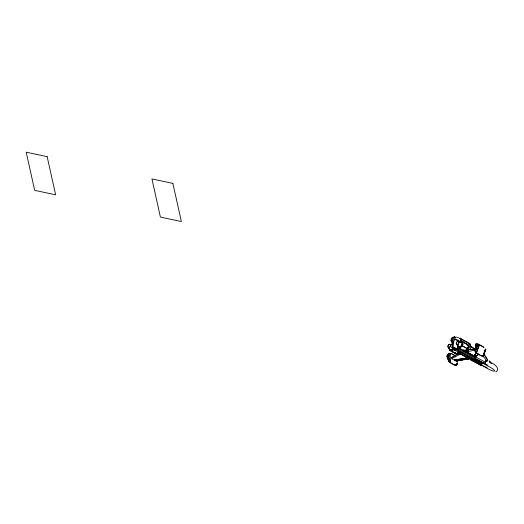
<?xml version="1.0" encoding="UTF-8"?>
<svg xmlns="http://www.w3.org/2000/svg" width="524" height="524" viewBox="0 0 524 524"><rect width="100%" height="100%" fill="white"/><g stroke="black" fill="none" stroke-linecap="round" stroke-linejoin="round"><path stroke-width="0.79" d="M448.865 353.431L446.906 356.13L448.695 361.35A1.218 0.799 -61 0 0 449.71 361.377A1.218 0.799 -61 0 0 450.417 360.073M450.214 353.667L450.404 360.139A1.113 0.727 -61 0 1 449.756 361.324A1.113 0.727 -61 0 1 448.832 361.239L447.358 356.877M458.114 346.213L458.284 346.757A1.277 0.838 -60.3 0 1 458.114 346.279L458.114 346.279A1.277 0.832 -61.6 0 0 458.14 346.462L458.179 346.371A1.867 1.212 -61.6 0 1 458.146 346.063L457.963 345.997A3.819 2.653 -27.1 0 1 457.432 345.532L457.472 345.519A3.563 2.325 -60.6 0 0 459.384 347.674L461.932 345.847L467.415 348.846A3.092 2.017 -60.6 0 1 466.36 349.999M453.273 348.991A3.393 2.214 -60.6 0 1 452.061 350.091L450.771 350.451L449.677 350.117A0.675 0.511 -53.4 0 0 449.887 350.418L454.983 353.287A0.812 0.609 -53.4 0 0 455.245 353.353L455.572 352.993L455.048 353.176L449.736 350.242A0.662 0.472 -32 0 1 449.546 349.953L449.147 348.054M449.271 348.015L449.9 350.281M490.346 362.883L489.318 361.029L491.505 363.394M490.49 362.831L489.318 361.029L490.595 362.903M460.399 341.288L460.399 341.353A3.91 2.384 70.7 0 1 461.055 341.576L461.375 341.655A1.867 1.218 -61 0 1 461.526 341.674L461.434 341.609A3.976 2.993 -70.6 0 1 462.188 341.786L462.279 341.838M462.509 342.067L462.188 341.786A3.91 2.948 -70.6 0 0 461.434 341.622L461.382 341.556A3.779 2.299 70.7 0 0 460.734 341.373L461.506 341.281A0.662 0.504 -65.3 0 1 461.926 341.294L467.022 344.15A0.793 0.603 -65.3 0 1 467.212 344.347L467.264 344.772A3.216 2.096 -60.6 0 1 467.86 345.748M449.762 350.039L454.275 352.652M447.214 356.89L447.214 356.949A0.74 0.485 -61 0 1 447.221 356.615M451.983 341.91A16.362 10.637 -18.1 0 1 451.053 340.685L451.406 338.131L453.116 337.286A16.408 9.93 70.3 0 1 453.404 337.292M478.707 363.604L479.29 363.905A4.84 2.554 -3 0 0 480.966 364.422L481.995 363.918L452.553 347.425L453.116 337.286M455.146 349.554L454.858 350.189L455.441 350.491L455.566 349.587M480.704 363.42L481.818 363.977L483.187 363.649A4.84 1.775 9.5 0 0 482.296 362.85L480.704 363.42L452.382 347.484L453.07 337.299L455.094 336.866L454.354 336.834M454.858 350.189L489.678 369.741L493.241 371.097L494.872 370.959L493.608 369.4L491.401 367.966L457.432 348.925L456.607 349.22L453.077 347.235L453.312 343.639A7.31 4.775 -60.6 0 1 453.889 341.216L454.793 339.375L454.93 337.377L454.367 336.834M458.552 347.019L458.382 349.462L459.103 348.709L458.585 346.547M458.114 346.148L458.146 346.063A1.867 1.218 -60.3 0 0 458.317 346.737L458.133 346.672A3.982 2.764 -27.1 0 1 457.576 346.187A1.277 0.904 -40.2 0 1 457.432 345.532A1.867 1.323 -40.2 0 0 457.616 346.174L457.616 346.174M452.016 344.301L452.016 344.261A1.277 0.832 -81.3 0 1 452.461 344.222A3.969 2.987 -70.6 0 0 452.317 344.196L452.31 344.261A3.91 2.941 -70.6 0 1 452.461 344.288A1.867 1.218 -81.3 0 0 452.016 344.301A3.779 2.843 -70.6 0 1 452.448 344.406M457.649 344.687L457.557 345.48A3.393 2.214 -60.6 0 0 459.417 347.523L461.834 345.761L462.279 346.089M466.353 350.766A1.913 1.244 77.2 0 1 466.052 350.294A2.338 1.526 77.2 0 0 466.923 351.414C469.15 352.6 467.821 348.67 468.292 349.724M461.14 339.107L459.718 338.347C460.956 337.03 461.461 340.928 460.609 341.471M468.738 343.39L469.262 347.058L471.155 349.665M469.288 343.259L470.231 344.091L470.906 346.587L475.307 349.135M475.785 344.026L474.803 350.857C475.916 352.77 479.29 343.705 475.897 344.098L475.065 351.06L477.39 345.44M475.353 349.914L475.569 348.401M475.884 346.128L476.1 344.615M476.015 348.001L476.218 346.547M476.237 349.325L476.919 344.654L475.746 344.183L477.416 345.591M460.609 341.432L460.924 339.224L469.543 343.816A3.236 1.212 7.3 0 1 470.231 344.373L470.382 344.805M483.79 354.368A16.211 10.552 77 0 1 485.493 356.248L487.667 360.283A2.948 0.55 -22.4 0 1 487.202 360.682L486.324 361.278A0.753 0.491 77 0 0 485.499 361.468L485.388 362.254A2.234 1.461 -60.6 0 1 484.831 363.682L474.77 358.298A1.926 1.258 -60.6 0 0 475.399 356.851L475.576 355.861M485.296 361.311A0.753 0.491 77 0 0 485.231 361.527L485.119 362.32A1.926 1.258 -60.6 0 1 484.969 362.949M464.415 350.084L464.199 351.571L463.72 350.025M478.615 354.289L475.275 356.824L465.862 351.525L465.62 350.117M465.174 350.563L466.164 350.333L465.757 350.34L465.928 351.329L475.255 356.575L477.921 354.551M475.261 350.124L467.107 351.67L466.327 351.237L466.478 350.189M472.53 349.442L475.438 349.082M478.825 353.916L475.484 356.752L473.604 355.691L476.414 353.111M485.584 349.606L485.512 349.135M459.116 347.104L459.096 347.157A3.969 2.41 70.8 0 0 459.745 347.667L459.902 347.759A1.867 1.212 -60.3 0 0 460.249 347.609A1.277 0.832 -60.3 0 1 459.902 347.759L460.092 347.523A3.982 2.424 70.8 0 1 459.43 347.039A1.277 0.648 -46.1 0 1 458.814 347.137L458.828 347.111A1.867 0.95 -46.1 0 0 459.45 347.012L459.43 347.039M460.878 341.753L460.884 341.714A1.277 0.832 -61 0 1 461.225 341.602L461.212 341.661A1.867 1.218 -61 0 0 460.878 341.753L461.487 341.622M459.594 347.72L459.6 347.687A1.867 1.231 -61.4 0 0 459.751 347.7L459.751 347.7M475.144 351.427A1.218 0.799 -61 0 0 475.726 352.279A1.218 0.799 -61 0 0 476.788 351.453L478.936 345.86A0.74 0.485 -61 0 0 478.844 345.264M451.092 350.595A3.969 2.993 -70.6 0 1 450.496 350.078L450.529 350.025A3.91 2.948 -70.6 0 0 451.112 350.536L451.269 350.621A3.223 2.103 -60.6 0 0 451.885 350.517M451.112 350.608L451.59 350.589L450.817 350.464M461.316 341.36L461.362 341.209A0.675 0.485 -87.3 0 1 461.703 341.229L467.002 344.281A0.812 0.583 -87.3 0 0 466.799 344.091M468.024 347.373L467.605 348.486M451.354 350.68L451.426 350.621A1.867 1.218 -60.3 0 0 451.59 350.589L451.465 350.661M483.344 354.859L485.217 349.515M483.423 354.872L485.362 349.547M485.309 350.366L483.645 354.931A1.127 0.74 -61 0 1 482.362 355.927A1.133 0.74 -61 0 0 483.318 355.148M461.683 341.812L461.67 341.851A1.867 1.212 -81.2 0 0 461.166 341.491L461.179 341.452A1.277 0.832 -81.2 0 1 461.683 341.812A3.779 2.849 -70.6 0 1 462.365 342.067L462.45 342.113M476.27 344.491L476.978 343.947L479.1 345.794L477.141 351.394A1.133 0.74 -61 0 1 476.689 352.135M462.148 345.873L462.594 343.358A3.406 2.227 -60.6 0 0 461.86 341.596L461.552 341.268L461.952 341.458A3.576 2.338 -60.6 0 1 462.725 343.305L462.05 345.578L467.775 348.801L468.358 346.665A3.321 2.168 -60.6 0 0 468.273 345.958M450.804 350.504A3.982 3 -70.6 0 1 450.214 349.986L450.227 349.953A1.867 1.127 -41.1 0 0 450.876 350.012A3.819 2.875 -70.6 0 0 451.426 350.543L451.446 350.549M450.856 350.045L450.876 350.012A1.277 0.773 -41.1 0 1 450.214 349.986M476.545 344.53L477.305 344.183M458.821 347.432L458.788 347.491A1.277 0.832 -60.3 0 0 459.063 347.595L459.083 347.556A1.867 1.218 -60.3 0 1 458.611 347.209L458.906 347.504A3.982 2.993 -70.6 0 1 458.317 346.986A1.867 1.133 -41 0 1 457.897 346.633L457.871 346.665A3.819 2.869 -70.6 0 0 458.441 347.157L458.611 347.209A1.867 1.218 -61.6 0 0 458.782 347.399L458.651 347.412A3.969 2.987 -70.6 0 1 458.035 346.881L458.081 346.836A3.91 2.941 -70.6 0 0 458.664 347.34L458.618 347.294M462.044 341.805L462.063 341.766A1.277 0.832 -61 0 1 462.345 341.877L462.306 341.93A1.867 1.218 -61 0 0 462.044 341.805L462.515 342.146M462.496 345.552A1.867 1.212 -60.6 0 1 462.017 346.305L461.886 346.233A3.779 0.328 25.1 0 0 461.14 345.833L461.14 345.833A1.867 0.793 -62.5 0 0 461.585 345.061A3.943 0.341 25.1 0 1 462.338 345.467L462.037 346.318A1.277 0.825 -60.6 0 0 462.515 345.571M460.314 353.739L459.568 354.414L458.9 354.008M449.481 354.768C447.85 358.639 445.524 355.803 448.924 353.569L449.114 359.837L448.688 360.505L448.282 360.257M462.161 346.135L462.319 345.978A3.445 2.253 -60.6 0 1 461.847 346.731M455.179 353.176L455.494 352.868L454.917 353.012M449.939 349.796L450.267 350.15A1.258 0.825 -60.3 0 1 450.077 349.927L449.92 349.829A3.982 2.771 -27 0 1 449.363 349.351L449.396 349.325A1.867 1.323 -40.1 0 0 449.821 349.79L449.789 349.816A1.277 0.904 -40.1 0 1 449.363 349.351M467.618 348.997L465.26 350.72M450.07 349.921L450.096 349.888A1.867 1.218 -60.3 0 0 450.502 350.333A1.258 0.819 -61.5 0 1 450.345 350.301A1.258 0.825 -60.3 0 0 450.476 350.366L450.496 350.333A1.867 1.212 -61.5 0 1 450.299 350.189L450.09 350.13A3.976 2.764 -27 0 1 449.52 349.632L449.566 349.593M449.31 353.576L449.415 353.438A0.721 0.472 -61 0 1 450.201 353.517L450.483 353.916M449.422 353.667L450.188 353.608M449.677 353.838L450.201 353.739M461.893 342.277L461.913 342.251A1.277 0.701 -77.7 0 1 462.116 342.938L462.116 342.938A1.867 1.022 -77.7 0 0 461.893 342.277A3.943 2.744 -27 0 1 462.456 342.447M462.024 342.585L462.057 342.545A3.91 2.718 -27 0 1 462.777 342.847L462.797 342.86M458.317 346.986L458.343 346.96A1.277 0.773 -41 0 1 457.871 346.665M452.186 350.425L452.847 350.045L452.389 350.202A3.91 2.384 70.7 0 1 451.727 349.685L451.721 349.731A3.969 2.417 70.7 0 0 452.369 350.248L452.526 350.333M453.129 349.796A3.223 2.103 -60.6 0 1 452.52 350.248A1.867 1.225 -61.5 0 0 452.847 350.045L452.749 350.176M473.604 355.691L476.938 352.862M476.585 355.56L474.829 356.661M475.268 356.575L475.733 356.196M461.48 341.419L461.808 341.379M458.146 346.462L457.989 346.377A3.969 2.758 -27.1 0 1 457.439 345.892L457.491 345.866M448.76 353.556L448.963 359.896L448.629 360.342L447.057 356.045L447.987 356.733M485.479 361.101A0.753 0.491 77 0 1 486.056 361.344L486.927 360.748M457.707 353.53A23.18 15.137 -60.6 0 0 454.884 355.593L451.544 357.761L451.57 358.737L460.183 354.093L459.404 353.654L459.338 352.311M459.404 353.654L459.81 353.464L469.144 358.711L469.321 358.049M460.478 353.15L460.183 352.822L459.365 353.183L459.784 353.654L460.445 353.34L460.026 352.868M457.491 360.859L456.43 361.305L454.537 360.034L455.304 359.68L457.347 360.872L470.166 358.554L468.921 359.045L467.041 357.984L455.467 359.811L467.041 357.984M454.544 360.243L455.31 359.883L457.655 360.787M456.044 360.885L457.138 360.709M456.43 361.305L457.19 360.944M470.604 359.791L480.665 365.104L470.604 359.791A2.234 1.461 -60.6 0 1 470.198 358.698L470.192 358.357M452.147 344.13L451.459 344.425A1.867 1.402 -79.6 0 0 451.216 344.537M451.472 344.556L452.133 344.275A3.314 2.161 -60.6 0 1 452.762 344.202M457.157 353.366L456.823 353.51A3.445 2.253 -60.6 0 1 455.114 353.084M449.173 348.873L449.206 348.86A1.867 1.474 -45.4 0 1 449.094 348.172A1.277 1.009 -45.4 0 0 449.173 348.873A3.819 1.723 3.6 0 0 449.526 349.167M452.382 347.484L453.077 347.235A17.462 7.958 3.2 0 1 457.432 348.925M479.244 363.918L482.303 362.85L481.91 362.922M486.207 357.82L487.752 360.034M452.553 347.425L451.858 347.661L452.061 344.071A7.31 4.775 -60.6 0 0 451.773 341.956L451.053 340.685M454.563 349.927L455.389 349.646L451.858 347.661A17.462 7.788 3.9 0 0 454.563 349.927L455.513 350.464M462.528 344.674A3.779 1.71 3.6 0 0 461.906 344.425A1.867 0.865 -71 0 0 462.044 343.58L462.07 343.574A1.277 0.596 -71 0 1 461.926 344.412L461.926 344.412A3.819 1.723 3.6 0 1 462.554 344.668M476.133 344.451A0.721 0.472 -61 0 1 476.958 343.816L478.844 345.264M478.681 345.355L478.831 345.873M465.482 351.041L464.827 351.191L465.207 351.676L474.973 356.87M467.722 349.691L468.122 349.646M469.805 358.403L467.965 358.914M468.869 358.816L464.238 359.543M460.465 341.55A3.943 2.404 70.7 0 0 460.059 341.438A1.277 0.956 -79.7 0 1 460.734 341.334L460.079 341.497A3.314 2.161 -60.6 0 0 459.43 341.871M465.148 350.51L465.757 350.346M467.054 344.818L467.644 344.949A3.321 2.168 -60.6 0 1 468.03 345.375M460.924 339.224L460.236 342.231L460.655 339.107L460.177 338.38A1.618 1.074 -62.2 0 0 459.718 338.347M475.399 356.851L485.388 362.254M474.77 358.298L487.575 365.176A1.081 0.485 3.5 0 1 487.837 365.438M465.423 350.432L466.078 350.281A2.469 1.611 77.2 0 0 467.081 351.493L467.5 351.624M466.327 351.237L465.273 351.473L473.938 356.346M465.207 351.676L465.862 351.525M474.62 356.968L475.622 356.72L475.753 355.848L475.668 356.792A2.234 1.461 -60.6 0 1 475.111 358.219M457.897 360.577L463.321 359.68M464.867 359.425L466.412 359.169M457.491 360.584L462.889 359.733M483.39 347.582L483.724 347.667M459.784 352.482L459.81 353.464M462.974 344.399L462.816 344.314A3.969 1.795 3.6 0 0 462.037 343.98L462.004 343.993A3.91 1.769 3.6 0 1 462.771 344.32L462.908 344.36M467.493 349.639A23.18 15.137 -60.6 0 1 472.452 349.449L475.615 349.056M462.98 343.999L462.823 343.908A3.943 1.782 3.6 0 0 462.044 343.58M495.802 371.817L496.582 371.745C500.093 367.94 494.617 364.632 491.748 362.929M471.358 346.718L470.283 346.115M461.362 341.209L460.079 341.353A3.478 2.273 -60.6 0 0 459.397 341.746M461.506 341.281L466.118 343.849M456.07 353.517L457.878 353.3A3.314 2.161 -60.6 0 0 458.5 352.842M456.614 337.083L458.546 337.757M467.736 348.788L467.519 349.01A1.559 1.015 77.2 0 0 468.299 350.432L468.495 350.543M467.421 344.989L467.179 344.877A3.105 2.03 -60.6 0 1 467.513 345.231M449.703 353.936L448.911 353.451M452.205 359.045L455.408 360.577M459.758 338.052L467.572 342.218M460.118 341.89L460.138 341.903A3.819 1.153 45.1 0 0 459.535 341.635A1.277 1.041 -71.4 0 0 459.057 341.884M462.941 343.24L462.849 343.227A3.779 2.627 -27 0 0 462.096 342.965M477.829 343.796L483.338 346.849M478.451 344.314L483.272 346.98M462.063 341.766L461.886 341.714A3.943 2.967 -70.6 0 0 461.166 341.491M476.067 352.875L481.569 355.927M476.002 353.006L481.51 356.058M460.858 347.386L460.714 347.274A3.819 1.146 45.2 0 1 460.02 346.842A1.867 0.825 -53.7 0 0 460.635 346.318A3.943 1.186 45.2 0 0 461.343 346.79A3.982 1.199 45.2 0 1 460.635 346.338A1.277 0.563 -53.7 0 1 460.02 346.842L460.02 346.842M450.987 353.294L455.114 355.586M450.909 353.418L455.035 355.711M449.356 362.064L454.852 365.117M449.271 362.182L454.773 365.241M461.762 346.593A3.223 2.103 -60.6 0 0 462.266 345.932L462.129 345.86A3.91 0.341 25.1 0 0 461.382 345.46L461.402 345.48M468.358 342.637L468.43 342.676A1.441 0.537 7.3 0 1 468.672 342.886L468.725 342.978M471.495 347.124L473.742 348.381M470.1 346.43L473.054 348.178M472.452 349.449L472.792 349.639A11.05 7.205 77.2 0 1 472.969 349.665M467.578 349.593A8.292 5.397 77 0 1 468.207 349.757L468.417 349.862M468.495 350.058L468.318 349.953A1.009 0.655 77.2 0 1 467.814 349.036L467.788 348.722A1.624 1.061 77.2 0 0 467.696 348.303M468.522 350.287L468.338 350.183A1.277 0.832 77.2 0 1 467.683 348.873M468.41 350.798L468.207 350.687A1.827 1.192 77.2 0 1 467.29 349.01L467.264 348.722A3.216 2.096 -60.6 0 1 466.72 349.384A3.216 2.096 -60.6 0 0 467.159 348.689M468.279 351.047L468.07 350.929A2.076 1.356 77.2 0 1 467.061 349.246M468.115 351.27L467.899 351.146A2.286 1.487 77.2 0 1 466.786 349.298M467.919 351.447L467.696 351.322A2.437 1.585 77.2 0 1 466.642 349.842M467.709 351.565L467.487 351.44A2.515 1.644 77.2 0 1 466.321 349.659M467.139 351.539L466.799 351.276A2.148 1.402 77.2 0 1 466.039 350.386M473.637 355.475L475.72 356.425A1.015 0.662 77 0 0 475.72 356.045M458.723 347.726L463.819 350.595M459.103 348.709L475.307 357.827M457.491 348.047L458.441 348.584M485.61 366.957L487.261 367.881M472.556 359.746L476.722 362.091M478.111 362.87L479.499 363.649M466.471 356.523L467.808 357.276M453.424 349.567L453.267 349.475A3.982 1.205 45.1 0 1 452.553 348.997L452.539 348.984A1.867 0.825 -53.9 0 0 452.978 348.493M473.67 360.656L483.94 366.446M459.784 353.654L469.196 358.947M459.98 354.178L459.758 354.047A2.469 1.376 64.8 0 1 458.441 352.364M459.777 354.322L459.548 354.198A2.528 1.415 64.8 0 1 458.205 352.469M458.926 354.113L458.729 354.001A1.827 1.022 64.8 0 1 458.12 353.418M459.568 354.414L459.338 354.289A2.515 1.408 64.8 0 1 458.107 352.809M459.365 354.44L458.821 354.165A2.076 1.159 64.8 0 1 457.806 352.947M454.884 355.593L455.225 355.783M455.461 359.602L456.43 360.145M454.537 360.034L455.546 360.604M457.897 346.633A3.779 2.843 -70.6 0 0 458.461 347.124L458.546 347.176M466.76 344.209L466.877 344.314A3.445 2.253 -60.6 0 1 468.03 345.624M475.897 344.098L476.879 344.753M483.934 347.674L483.835 347.609A0.74 0.485 -61 0 0 483.423 347.667M485.551 349.023L485.643 349.082A0.694 0.452 -61 0 1 485.722 349.646L483.672 355.265A1.231 0.806 -61 0 1 482.375 356.058M491.427 363.165L491.846 363.459M471.043 347.045L470.218 346.135L471.521 346.895L470.244 345.65M449.677 350.117L450.725 350.602L452.074 350.229A3.563 2.325 -60.6 0 0 453.345 349.076M461.585 345.061L461.598 345.074A1.277 0.544 -62.5 0 1 461.153 345.84M450.299 350.189L450.339 350.301A3.819 2.653 -27 0 1 449.795 349.816M470.146 345.676L471.39 346.888M470.205 346.017L471.646 347.648M470.12 346.05L471.593 347.602M485.715 357.086L485.204 356.386A16.061 10.454 77 0 0 484.104 355.102M452.841 348.67L452.86 348.696A3.91 1.179 45.1 0 0 453.542 349.135M467.978 349.488L467.801 348.905M469.792 344.242A3.033 1.133 7.3 0 1 469.923 344.399L470.008 344.556M469.799 344.039L470.015 344.576M467.827 349.41L467.709 348.82A2.188 1.428 77.2 0 0 467.657 348.539M485.977 360.558L486.547 361.128L485.185 358.724A12.399 8.07 77 0 0 482.552 355.953M487.438 360.106L487.405 360.316A2.803 0.524 -22.4 0 1 487.032 360.676M459.168 341.799L459.188 341.858A3.91 1.179 45.1 0 1 459.483 341.969M448.033 356.779L449.179 360.198M447.607 357.067L448.308 359.15M457.19 360.676L457.288 363.879A1.231 0.812 -61 0 1 456.574 365.195A1.231 0.812 -61 0 1 455.546 365.097L455.461 364.881A1.022 0.668 -61 0 0 456.024 364.999M454.825 355.632L452.638 357.047M452.5 357.139L451.852 357.558M460.327 346.6L460.327 346.639A3.976 1.199 45.2 0 0 460.917 347.045M487.661 360.931A1.788 1.166 -60.6 0 1 487.851 361.187M484.962 366.656A1.081 0.485 3.5 0 1 484.176 366.551M454.793 339.375A16.362 3 20.1 0 1 459.122 341.484M454.825 338.989A17.462 7.958 3.2 0 1 459.175 340.679M453.07 337.299A16.408 10.041 71.2 0 1 453.66 337.332M476.794 351.466A1.113 0.727 -61 0 1 475.818 352.22A1.113 0.727 -61 0 1 475.288 351.44M476.48 352.298A1.133 0.74 -61 0 1 475.687 352.279M475.51 351.892A1.133 0.74 -61 0 1 475.504 351.637M483.187 355.082A1.022 0.668 -61 0 1 482.296 355.776M469.497 344.013A2.882 1.081 7.3 0 0 469.275 343.875A3.033 1.133 7.3 0 1 469.511 344.019M469.759 344.222A2.882 1.081 7.3 0 1 469.884 344.373M484.726 363.433A1.926 1.258 -60.6 0 1 484.49 363.761M467.624 349.711A22.283 16.395 -81.9 0 1 472.792 349.639A23.18 15.137 -60.6 0 0 468.41 349.711M460.576 341.877A3.223 2.103 -60.6 0 1 462.666 342.382M460.55 347.484A3.223 2.103 -60.6 0 1 459.921 347.661M459.338 347.628A3.223 2.103 -60.6 0 1 458.146 345.716M459.908 342.067A3.445 2.253 -60.6 0 1 462.816 342.224M460.55 347.687A3.445 2.253 -60.6 0 1 457.976 345.788M467.179 344.726A3.216 2.096 -60.6 0 1 467.794 345.716M467.054 344.72A3.164 2.063 -60.6 0 1 467.434 345.126M468.017 347.183A3.445 2.253 -60.6 0 1 466.177 350.084M464.212 350.621A3.445 2.253 -60.6 0 1 463.275 349.927M467.853 347.202A3.216 2.096 -60.6 0 1 467.605 347.975M464.303 350.412A3.216 2.096 -60.6 0 1 463.806 350.183M467.644 348.041A1.867 1.218 77.2 0 1 467.834 348.742M467.69 348.25A2.057 1.343 77.2 0 1 467.808 348.774M468.246 349.77A0.773 0.504 77.2 0 1 467.86 349.063M467.277 351.499A2.528 1.651 77.2 0 1 466.105 349.711M464.67 350.687A3.314 2.161 -60.6 0 1 464.159 350.451M464.585 350.477A3.17 2.07 -60.6 0 1 464.1 350.248M460.734 341.373A1.867 1.395 -79.7 0 0 460.059 341.438L460.059 341.399A3.982 2.424 70.7 0 1 460.472 341.51M461.316 341.655A1.867 1.205 -59.9 0 1 461.526 341.674M459.397 347.602A3.819 2.319 70.8 0 1 458.814 347.137M457.734 345.126A3.982 1.795 3.5 0 1 457.622 345.041M459.135 341.897A1.867 1.52 -71.4 0 1 459.548 341.668L459.548 341.668A3.779 1.14 45.1 0 1 460.079 341.897M452.016 341.275A17.462 7.788 3.9 0 1 451.609 340.888M451.419 340.692A17.462 7.788 3.9 0 1 451.072 340.299M457.144 363.872A1.127 0.74 -61 0 1 456.496 365.077A1.127 0.74 -61 0 1 455.553 364.986A1.022 0.668 -61 0 0 456.28 364.92M456.954 363.8A1.133 0.74 -61 0 1 456.686 364.599M456.299 365.012A1.133 0.74 -61 0 1 455.356 364.92M450.679 360.316A1.133 0.74 -61 0 1 449.913 361.593A1.133 0.74 -61 0 1 449.002 361.226M456.869 363.826A1.022 0.668 -61 0 1 456.627 364.553M456.81 363.794A1.022 0.668 -61 0 1 456.699 364.285M480.665 365.104A1.926 1.258 -60.6 0 1 480.22 364.383M480.318 365.261A2.234 1.461 -60.6 0 1 479.945 364.501M470.945 359.634A1.926 1.258 -60.6 0 1 470.473 358.691M456.26 354.853A22.283 17.2 -79.9 0 1 457.334 354.008M456.339 354.899A23.18 15.137 -60.6 0 1 457.472 354.093M453.784 349.311A3.445 2.253 -60.6 0 1 452.539 350.432M451.865 350.72A3.445 2.253 -60.6 0 1 451.21 350.792M450.627 350.648A3.445 2.253 -60.6 0 1 449.651 349.076M450.732 350.451A3.223 2.103 -60.6 0 1 449.978 349.619M455.71 353.117A3.105 2.03 -60.6 0 1 455.284 352.796M455.631 353.196A3.216 2.096 -60.6 0 1 455.192 352.868A3.216 2.096 -60.6 0 0 455.697 353.235M455.566 353.097A3.164 2.063 -60.6 0 1 455.127 352.776M458.742 352.102A3.445 2.253 -60.6 0 1 457.498 353.222M460.105 353.621A2.148 1.199 64.8 0 1 459.05 352.357M459.948 353.851A2.338 1.303 64.8 0 1 458.801 352.482M459.142 354.316A2.437 1.362 64.8 0 1 457.943 352.881M458.965 354.27A2.286 1.277 64.8 0 1 457.845 352.927M459.823 353.045A1.913 1.068 64.8 0 1 459.371 352.423M459.836 352.718A1.644 0.917 64.8 0 1 459.646 352.449M458.683 353.792A1.559 0.871 64.8 0 1 458.264 353.418M458.69 353.556A1.277 0.714 64.8 0 1 458.52 353.418M455.101 353.183A0.786 0.563 -32 0 1 454.825 353.111M451.092 344.537A1.277 0.956 -79.6 0 1 451.433 344.412A3.943 2.397 70.8 0 1 451.852 344.563M449.468 348.801A3.91 1.769 3.6 0 1 449.107 348.499L449.048 348.526A3.969 1.795 3.6 0 0 449.415 348.827M449.317 348.342A3.982 1.801 3.6 0 1 449.16 348.211M451.59 350.589A1.867 1.218 -61.6 0 1 451.374 350.621M452.703 349.993A3.819 2.325 70.7 0 1 452.074 349.495M452.998 348.512A1.277 0.563 -53.9 0 1 452.553 349.004M480.881 363.296L479.29 363.905L480.881 363.296M451.38 349.829L451.38 349.855A3.982 2.424 70.7 0 0 451.983 350.34A3.943 2.404 70.7 0 1 451.38 349.829A1.867 0.943 -46.2 0 0 452.074 349.469L452.074 349.495A1.277 0.648 -46.2 0 1 451.38 349.855M47.153 156.643L26.2 152.183L34.676 190.343L55.629 194.804L47.153 156.643M172.887 183.393L151.934 178.933L160.41 217.093L181.363 221.547L172.887 183.393M455.33 337.508L454.93 337.417L455.867 337.646L455.33 337.508M451.511 339.08L451.157 338.733L451.511 339.074M457.812 344.255A1.723 1.127 -60.6 0 0 458.408 341.497A1.723 1.127 -60.6 0 0 456.24 343.096A1.723 1.127 -60.6 0 0 457.812 344.255M458.002 344.36A1.723 1.127 -60.6 0 0 458.592 341.602A1.723 1.127 -60.6 0 0 456.424 343.2A1.723 1.127 -60.6 0 0 458.002 344.36M449.304 347.281A1.723 1.127 -60.6 0 0 450.181 344.517A1.723 1.127 -60.6 0 0 447.954 345.794A1.723 1.127 -60.6 0 0 449.304 347.281M449.487 347.386A1.723 1.127 -60.6 0 0 450.365 344.622A1.723 1.127 -60.6 0 0 448.144 345.899A1.723 1.127 -60.6 0 0 449.487 347.386"/></g></svg>
